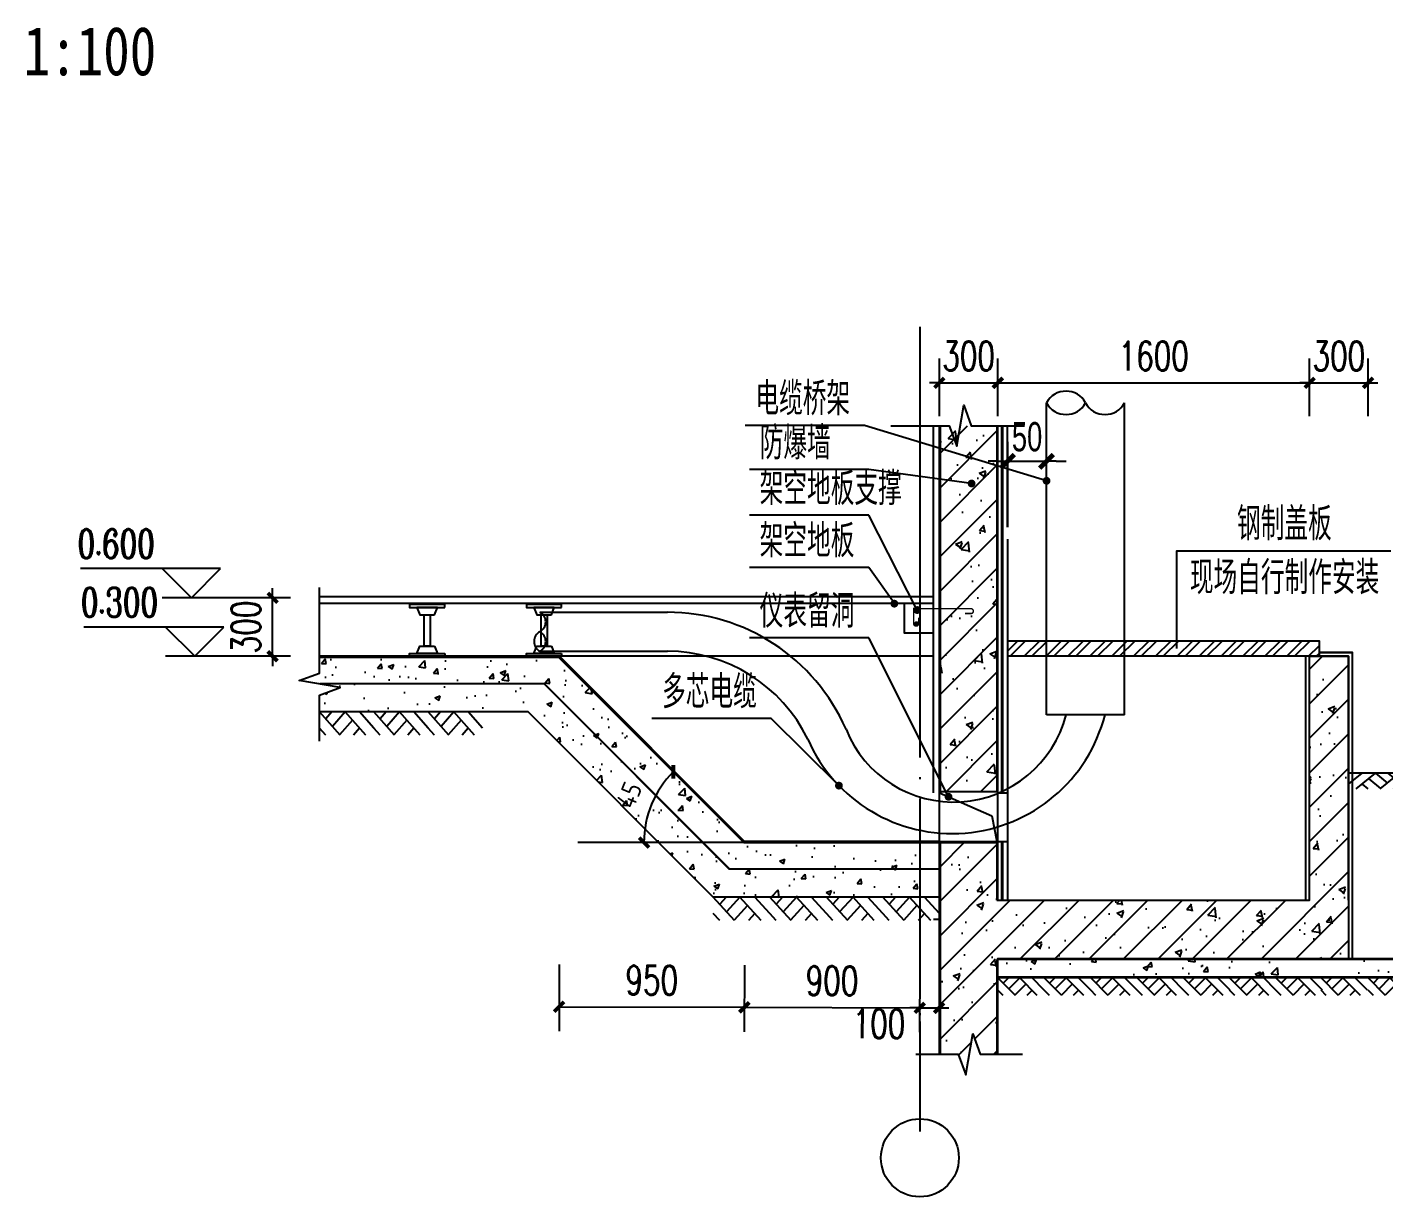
# Model space of a CAD drawing. Extents: x 5279878 to 5976284, y -275259 to -27697.
# Drawn here: x 5377746 to 5391671, y -201359 to -189361 of the extents above; entities that cross this region are included whole.
import ezdxf
from ezdxf.enums import TextEntityAlignment as Align

# ---------------------------------------------------------------- set-up
doc = ezdxf.new("R2010")
doc.units = 0
doc.header["$LTSCALE"] = 1000
doc.header["$MEASUREMENT"] = 0
doc.linetypes.add('DASH', pattern=[0.35, 0.25, -0.1])
doc.linetypes.add('DOTE', pattern=[2.42, 2, -0.2, 0.02, -0.2])
doc.layers.get('0').update_dxf_attribs({"linetype": 'CONTINUOUS'})
doc.layers.get('Defpoints').update_dxf_attribs({"linetype": 'CONTINUOUS'})
doc.layers.add('_0', color=7, linetype='CONTINUOUS', lineweight=25)
for name, color, linetype in [('AXIS', 3, 'CONTINUOUS'), ('AXIS_TEXT', 7, 'CONTINUOUS'), ('DIM_ELEV', 3, 'CONTINUOUS'), ('DIM_LEAD', 3, 'CONTINUOUS'), ('DIM_SYMB', 3, 'CONTINUOUS'), ('DOTE', 252, 'CONTINUOUS'), ('GROUND', 2, 'CONTINUOUS'), ('PUB_DIM', 3, 'CONTINUOUS'), ('PUB_HATCH', 8, 'CONTINUOUS'), ('PUB_TEXT', 7, 'CONTINUOUS'), ('REIN', 140, 'CONTINUOUS'), ('WALL', 2, 'CONTINUOUS'), ('z-详图标注', 3, 'CONTINUOUS'), ('图名', 15, 'CONTINUOUS'), ('填充', 251, 'CONTINUOUS')]:
    doc.layers.add(name, color=color, linetype=linetype)
doc.styles.add('_TCH_DIM', font='SIMPLEX', dxfattribs={"bigfont": 'GBCBIG'})
doc.styles.add('_TCH_DIM_T3', font='SIMPLEX', dxfattribs={"width": 0.705882, "bigfont": 'GBCBIG'})
doc.styles.add('_TCH_LABEL', font='COMPLEX', dxfattribs={"bigfont": 'GBCBIG'})
doc.styles.add('BW_DIM_T3', font='Bweng.shx', dxfattribs={"width": 0.7, "bigfont": 'hztxt.shx'})
doc.styles.add('COMPLEX', font='COMPLEX')
doc.styles.get("Standard").update_dxf_attribs({"font": 'GBENOR', "bigfont": 'GBCBIG'})
doc.styles.add('宋体', font='', dxfattribs={"width": 0.7})
doc.styles.get('宋体').set_extended_font_data('SimSun')
doc.dimstyles.new('_TCH_ARCH&&100', dxfattribs={"dimtxt": 297.5, "dimasz": 100, "dimexe": 250, "dimexo": 300, "dimgap": 126.25, "dimtad": 1, "dimdec": 0, "dimzin": 0, "dimdsep": 46, "dimtxsty": '_TCH_DIM_T3', "dimblk": 'ARCHTICK', "dimcen": 0.09, "dimclrt": 7, "dimazin": 2, "dimtfac": 1, "dimtdec": 0, "dimtix": 1, "dimtmove": 2, "dimatfit": 3, "dimfxl": 0, "dimtolj": 1, "dimtzin": 0, "dimarcsym": 0})
doc.dimstyles.new('CYZ_25_100$TCH&&100', dxfattribs={"dimtxt": 300, "dimasz": 100, "dimexe": 100, "dimexo": 100, "dimgap": 100, "dimtad": 1, "dimdec": 0, "dimlfac": 0.25, "dimzin": 0, "dimdsep": 46, "dimtxsty": 'BW_DIM_T3', "dimblk": '_bwk', "dimcen": 0, "dimclrt": 7, "dimadec": 0, "dimazin": 0, "dimtfac": 1, "dimtdec": 0, "dimtix": 1, "dimtmove": 2, "dimatfit": 0, "dimfxl": 0, "dimtolj": 1, "dimtzin": 0, "dimarcsym": 0})
doc.dimstyles.get("Standard").update_dxf_attribs({"dimscale": 100, "dimtxt": 3.5, "dimasz": 1, "dimexe": 2.5, "dimexo": 3, "dimgap": 1.5, "dimtad": 1, "dimdec": 0, "dimzin": 0, "dimdsep": 46, "dimtxsty": 'Standard', "dimblk": 'ARCHTICK', "dimcen": 0.09, "dimadec": 0, "dimazin": 0, "dimtfac": 1, "dimtdec": 0, "dimtix": 1, "dimtmove": 2, "dimatfit": 3, "dimfxl": 0, "dimtolj": 1, "dimtzin": 0, "dimarcsym": 0})

# ---------------------------------------------------------------- blocks, each defined once
blk = doc.blocks.new('$LinePat$素土夯实')
at = {"color": 0}
for p, q in [((0, -210), (210, 0)), ((120, -300), (420, 0)), ((420, 0), (608, -188)), ((495, -300), (795, 0)), ((615, 0), (705, -90)), ((210, -210), (300, -300)), ((315, -105), (502, -293)), ((705, -300), (795, -210))]:
    blk.add_line(p, q, dxfattribs=at)
blk = doc.blocks.new('$LinePat$00000007')
for p, q in [((0, -210), (210, 0)), ((120, -300), (420, 0)), ((420, 0), (608, -188)), ((495, -300), (795, 0)), ((615, 0), (705, -90)), ((315, -105), (502, -293)), ((210, -210), (300, -300)), ((705, -300), (795, -210))]:
    blk.add_line(p, q)
blk = doc.blocks.new('*U65')
at = {"xscale": 0.2999999999999999, "yscale": 0.2999999999999999}
blk.add_blockref('$LinePat$00000007', (-119.25, 0), dxfattribs=at)
blk = doc.blocks.new('_ArchTick')
at = {"color": 0, "linetype": 'ByBlock', "const_width": 0.4}
blk.add_lwpolyline([(-0.5, -0.5), (0.5, 0.5)], dxfattribs=at)
blk = doc.blocks.new('*D79')
at = {"layer": 'Defpoints', "color": 0, "transparency": 16777216}
for p in [(5383203, -195824), (5384215, -197212), (5383398, -197725), (5385103, -197725), (5385103, -197725)]:
    blk.add_point(p, dxfattribs=at)
at = {"layer": '填充', "color": 0, "lineweight": -2, "transparency": 16777216}
blk.add_arc((5385103, -197725), 1026, 134.9872, 180, dxfattribs=at)
at = {"layer": '填充', "color": 0, "lineweight": -2, "transparency": 16777216, "xscale": 100, "yscale": 100, "zscale": 100}
for p, rotation in [((5384378, -197000), 44.98719397757208), ((5384078, -197725), 270.0000000000101)]:
    blk.add_blockref('_ArchTick', p, dxfattribs=dict(at, rotation=rotation))
at = {"layer": '填充', "color": 0, "transparency": 16777216, "insert": (5383925, -197237), "char_height": 200, "attachment_point": 5, "rotation": 67.4936}
blk.add_mtext('\\A1;45', dxfattribs=at)
blk = doc.blocks.new('*U66')
at = {"xscale": 0.3999999999999999, "yscale": 0.3999999999999999}
blk.add_blockref('$LinePat$00000007', (-159, 0), dxfattribs=at)
blk = doc.blocks.new('_bwk')
blk.add_line((-1, 0), (0, 0))
at = {"const_width": 0.5}
blk.add_lwpolyline([(-0.7, -0.7), (0.7, 0.7)], dxfattribs=at)
blk = doc.blocks.new('*D80')
at = {"layer": 'Defpoints', "color": 0, "transparency": 16777216}
for p in [(5388209, -193814), (5387809, -194414), (5388209, -194414)]:
    blk.add_point(p, dxfattribs=at)
at = {"layer": 'z-详图标注', "color": 0, "lineweight": -2, "transparency": 16777216}
for p, q in [((5387709, -193814), (5387609, -193814)), ((5387809, -194314), (5387809, -193714)), ((5387809, -193814), (5388209, -193814)), ((5388209, -194314), (5388209, -193714)), ((5388309, -193814), (5388409, -193814))]:
    blk.add_line(p, q, dxfattribs=at)
at = {"layer": 'z-详图标注', "color": 0, "lineweight": -2, "transparency": 16777216, "xscale": 100, "yscale": 100, "zscale": 100}
blk.add_blockref('_bwk', (5387809, -193814), dxfattribs=at)
at = {"layer": 'z-详图标注', "color": 0, "lineweight": -2, "transparency": 16777216, "xscale": 100, "yscale": 100, "zscale": 100, "rotation": 180}
blk.add_blockref('_bwk', (5388209, -193814), dxfattribs=at)
at = {"layer": 'z-详图标注', "color": 7, "transparency": 16777216, "insert": (5388009, -193564), "char_height": 300, "attachment_point": 5, "style": 'BW_DIM_T3'}
blk.add_mtext('\\A1;50', dxfattribs=at)
blk = doc.blocks.new('*D81')
at = {"layer": 'Defpoints', "color": 0, "transparency": 16777216}
for p in [(5380266, -195214), (5380748, -195214), (5380748, -195814)]:
    blk.add_point(p, dxfattribs=at)
at = {"layer": 'PUB_DIM', "color": 0, "lineweight": -2, "transparency": 16777216}
for p, q in [((5380448, -195214), (5380016, -195214)), ((5380266, -195214), (5380266, -195114)), ((5380266, -195814), (5380266, -195214)), ((5380448, -195814), (5380016, -195814)), ((5380266, -195814), (5380266, -195914))]:
    blk.add_line(p, q, dxfattribs=at)
at = {"layer": 'PUB_DIM', "color": 0, "lineweight": -2, "transparency": 16777216, "xscale": 100, "yscale": 100, "zscale": 100}
for p, rotation in [((5380266, -195214), 270), ((5380266, -195814), 90)]:
    blk.add_blockref('_ArchTick', p, dxfattribs=dict(at, rotation=rotation))
at = {"layer": 'PUB_DIM', "color": 7, "transparency": 16777216, "insert": (5379991, -195514), "char_height": 297.5, "attachment_point": 5, "rotation": 90, "style": '_TCH_DIM_T3'}
blk.add_mtext('\\A1;300', dxfattribs=at)
blk = doc.blocks.new('*D84')
at = {"layer": 'Defpoints', "color": 0, "transparency": 16777216}
for p in [(5383208, -198677), (5385109, -198683), (5385107, -199415)]:
    blk.add_point(p, dxfattribs=at)
at = {"layer": 'PUB_DIM', "color": 0, "lineweight": -2, "transparency": 16777216}
for p, q in [((5383207, -198977), (5383205, -199659)), ((5385108, -198983), (5385106, -199665)), ((5383206, -199409), (5385107, -199415))]:
    blk.add_line(p, q, dxfattribs=at)
at = {"layer": 'PUB_DIM', "color": 0, "lineweight": -2, "transparency": 16777216, "xscale": 100, "yscale": 100, "zscale": 100}
for p, rotation in [((5383206, -199409), 179.8151082876907), ((5385107, -199415), 359.8151082876907)]:
    blk.add_blockref('_ArchTick', p, dxfattribs=dict(at, rotation=rotation))
at = {"layer": 'PUB_DIM', "color": 7, "transparency": 16777216, "insert": (5384157, -199137), "char_height": 297.5, "attachment_point": 5, "rotation": 359.8151, "style": '_TCH_DIM_T3'}
blk.add_mtext('\\A1;950', dxfattribs=at)
blk = doc.blocks.new('*D85')
at = {"layer": 'Defpoints', "color": 0, "transparency": 16777216}
for p in [(5385109, -198683), (5386909, -198689), (5386907, -199421)]:
    blk.add_point(p, dxfattribs=at)
at = {"layer": 'PUB_DIM', "color": 0, "lineweight": -2, "transparency": 16777216}
for p, q in [((5385108, -198983), (5385106, -199665)), ((5386908, -198989), (5386906, -199671)), ((5385107, -199415), (5386907, -199421))]:
    blk.add_line(p, q, dxfattribs=at)
at = {"layer": 'PUB_DIM', "color": 0, "lineweight": -2, "transparency": 16777216, "xscale": 100, "yscale": 100, "zscale": 100}
for p, rotation in [((5385107, -199415), 179.8151082876895), ((5386907, -199421), 359.8151082876894)]:
    blk.add_blockref('_ArchTick', p, dxfattribs=dict(at, rotation=rotation))
at = {"layer": 'PUB_DIM', "color": 7, "transparency": 16777216, "insert": (5386007, -199143), "char_height": 297.5, "attachment_point": 5, "rotation": 359.8151, "style": '_TCH_DIM_T3'}
blk.add_mtext('\\A1;900', dxfattribs=at)
blk = doc.blocks.new('*D86')
at = {"layer": 'Defpoints', "color": 0, "transparency": 16777216}
for p in [(5386909, -198689), (5387109, -198690), (5387106, -199421)]:
    blk.add_point(p, dxfattribs=at)
at = {"layer": 'PUB_DIM', "color": 0, "lineweight": -2, "transparency": 16777216}
for p, q in [((5386908, -198989), (5386906, -199671)), ((5387108, -198990), (5387106, -199671)), ((5386907, -199421), (5386807, -199420)), ((5386907, -199421), (5387106, -199421)), ((5387106, -199421), (5387206, -199422))]:
    blk.add_line(p, q, dxfattribs=at)
at = {"layer": 'PUB_DIM', "color": 0, "lineweight": -2, "transparency": 16777216, "xscale": 100, "yscale": 100, "zscale": 100}
for p, rotation in [((5386907, -199421), 359.8151082876653), ((5387106, -199421), 179.8151082876653)]:
    blk.add_blockref('_ArchTick', p, dxfattribs=dict(at, rotation=rotation))
at = {"layer": 'PUB_DIM', "color": 7, "transparency": 16777216, "insert": (5386489, -199584), "char_height": 297.5, "attachment_point": 5, "rotation": 359.8151, "style": '_TCH_DIM_T3'}
blk.add_mtext('\\A1;100', dxfattribs=at)
blk = doc.blocks.new('_AXISO')
blk.add_circle((0, 0), 0.5)
at = {"layer": 'AXIS_TEXT', "style": 'COMPLEX', "width": 1.041667}
blk.add_attdef('A', text='', height=0.56, dxfattribs=at).set_placement((-0.25, -0.28), (0.25, -0.28), align=Align.FIT)
blk = doc.blocks.new('*D87')
at = {"layer": 'Defpoints', "color": 0, "transparency": 16777216}
for p in [(5387709, -193009), (5387109, -193652), (5387709, -193652)]:
    blk.add_point(p, dxfattribs=at)
at = {"layer": 'PUB_DIM', "color": 0, "lineweight": -2, "transparency": 16777216}
for p, q in [((5387109, -193352), (5387109, -192759)), ((5387709, -193352), (5387709, -192759)), ((5387109, -193009), (5387009, -193009)), ((5387109, -193009), (5387709, -193009)), ((5387709, -193009), (5387809, -193009))]:
    blk.add_line(p, q, dxfattribs=at)
at = {"layer": 'PUB_DIM', "color": 0, "lineweight": -2, "transparency": 16777216, "xscale": 100, "yscale": 100, "zscale": 100}
blk.add_blockref('_ArchTick', (5387109, -193009), dxfattribs=at)
at = {"layer": 'PUB_DIM', "color": 0, "lineweight": -2, "transparency": 16777216, "xscale": 100, "yscale": 100, "zscale": 100, "rotation": 180}
blk.add_blockref('_ArchTick', (5387709, -193009), dxfattribs=at)
at = {"layer": 'PUB_DIM', "color": 7, "transparency": 16777216, "insert": (5387409, -192734), "char_height": 297.5, "attachment_point": 5, "style": '_TCH_DIM_T3'}
blk.add_mtext('\\A1;300', dxfattribs=at)
blk = doc.blocks.new('*D88')
at = {"layer": 'Defpoints', "color": 0, "transparency": 16777216}
for p in [(5390909, -193009), (5387709, -193652), (5390909, -193652)]:
    blk.add_point(p, dxfattribs=at)
at = {"layer": 'PUB_DIM', "color": 0, "lineweight": -2, "transparency": 16777216}
for p, q in [((5387709, -193352), (5387709, -192759)), ((5390909, -193352), (5390909, -192759)), ((5387709, -193009), (5390909, -193009))]:
    blk.add_line(p, q, dxfattribs=at)
at = {"layer": 'PUB_DIM', "color": 0, "lineweight": -2, "transparency": 16777216, "xscale": 100, "yscale": 100, "zscale": 100, "rotation": 180}
blk.add_blockref('_ArchTick', (5387709, -193009), dxfattribs=at)
at = {"layer": 'PUB_DIM', "color": 0, "lineweight": -2, "transparency": 16777216, "xscale": 100, "yscale": 100, "zscale": 100}
blk.add_blockref('_ArchTick', (5390909, -193009), dxfattribs=at)
at = {"layer": 'PUB_DIM', "color": 7, "transparency": 16777216, "insert": (5389309, -192734), "char_height": 297.5, "attachment_point": 5, "style": '_TCH_DIM_T3'}
blk.add_mtext('\\A1;1600', dxfattribs=at)
blk = doc.blocks.new('*D89')
at = {"layer": 'Defpoints', "color": 0, "transparency": 16777216}
for p in [(5391509, -193009), (5390909, -193652), (5391509, -193652)]:
    blk.add_point(p, dxfattribs=at)
at = {"layer": 'PUB_DIM', "color": 0, "lineweight": -2, "transparency": 16777216}
for p, q in [((5390909, -193352), (5390909, -192759)), ((5391509, -193352), (5391509, -192759)), ((5390909, -193009), (5390809, -193009)), ((5390909, -193009), (5391509, -193009)), ((5391509, -193009), (5391609, -193009))]:
    blk.add_line(p, q, dxfattribs=at)
at = {"layer": 'PUB_DIM', "color": 0, "lineweight": -2, "transparency": 16777216, "xscale": 100, "yscale": 100, "zscale": 100}
blk.add_blockref('_ArchTick', (5390909, -193009), dxfattribs=at)
at = {"layer": 'PUB_DIM', "color": 0, "lineweight": -2, "transparency": 16777216, "xscale": 100, "yscale": 100, "zscale": 100, "rotation": 180}
blk.add_blockref('_ArchTick', (5391509, -193009), dxfattribs=at)
at = {"layer": 'PUB_DIM', "color": 7, "transparency": 16777216, "insert": (5391209, -192734), "char_height": 297.5, "attachment_point": 5, "style": '_TCH_DIM_T3'}
blk.add_mtext('\\A1;300', dxfattribs=at)

msp = doc.modelspace()

# ---------------------------------------------------------------- hatches: boundary and pattern name
h = msp.add_hatch()
h.set_pattern_fill('STEEL', color=4, scale=100, style=0)
h.set_pattern_definition([(45, (5163025.49, -121580.62), (-112.2532, 112.2532), []), (45, (5163025.49, -121501.25), (-112.2532, 112.2532), [])])
h.paths.add_polyline_path([(5387808.9, -195654.4), (5387808.9, -195814.4), (5391006.1, -195814.4), (5391006.1, -195654.4)])
h = msp.add_hatch()
h.set_pattern_fill('混凝土', color=0, scale=80, style=0)
h.set_pattern_definition([(50, (5384432.3, -197391.9), (573.808, -50.202), [60, -660]), (355, (5384432.3, -197391.9), (-111, 601.754), [48, -528]), (100.451, (5384480.1, -197396.07), (462.808, 551.55), [50.992, -560.914]), (46.184, (5384432.3, -197231.9), (853.79, -132.415), [90, -990]), (96.636, (5384503.4, -197242.9), (747.73, 779.29), [76.49, -841.37]), (351.184, (5384432.3, -197231.9), (747.73, 779.29), [72, -792]), (21, (5384512.3, -197271.9), (477.526, -322.095), [60, -660]), (326, (5384512.3, -197271.9), (194.652, 580.12), [48, -528]), (71.451, (5384552.1, -197298.7), (672.18, 258.024), [50.992, -560.914]), (37.5, (5384432.3, -197391.89), (9.728, 266.315), [0, -521.6, 0, -536, 0, -530]), (7.5, (5384432.3, -197391.89), (210.456, 315.529), [0, -305.6, 0, -509.6, 0, -202]), (327.5, (5384253.9, -197391.89), (427.058, -18.044), [0, -200, 0, -624, 0, -828]), (317.5, (5384173.9, -197391.9), (466.549, 80.084), [0, -260, 0, -414.4, 0, -588])])
h.paths.add_polyline_path([(5383203.3, -195824.4), (5380748, -195824.4), (5380748, -195986.9), (5380538, -196061.4), (5380958, -196135.4), (5380748, -196211.9), (5380748, -196384.4), (5382888.6, -196384.4), (5384228.9, -197725.2), (5385103.3, -197725.2)])
h.paths.add_polyline_path([(5386908.9, -197995.2), (5384951.6, -197995.2), (5384681.7, -197725.2), (5384228.9, -197725.2), (5384788.6, -198285.2), (5386908.9, -198285.2)])
h.paths.add_polyline_path([(5386908.9, -197725.2), (5385103.3, -197725.2), (5384681.7, -197725.2), (5384951.6, -197995.2), (5386908.9, -197995.2)], flags=17)
h.paths.add_polyline_path([(5388690.5, -198924.4), (5391146.7, -198924.4), (5391146.7, -199104.4), (5388690.6, -199104.4)])
h.paths.add_polyline_path([(5391146.7, -198924.4), (5392098.9, -198924.4), (5392098.9, -199104.4), (5391146.7, -199104.4)])
h.paths.add_polyline_path([(5387708.9, -198924.4), (5388690.5, -198924.4), (5388690.6, -199104.4), (5387708.9, -199104.4)])
h.paths.add_polyline_path([(5384003.4, -197435.6), (5384120.8, -197152.1), (5383883.5, -197053.7), (5383766, -197337.2)], flags=24)
at = {"layer": 'GROUND', "ltscale": 2}
h = msp.add_hatch(dxfattribs=at)
h.set_pattern_fill('钢筋混凝土', color=0, scale=100, style=0)
h.set_pattern_definition([(45, (-14573652.67, 1489685.8), (-176.7766953, 176.7766953), []), (50, (-14573652.7, 1489685.8), (717.260183, -62.752135), [75, -825]), (355, (-14573652.7, 1489685.8), (-138.751334, 752.192134), [60, -660]), (100.4514, (-14573592.9, 1489680.6), (578.509382, 689.439542), [63.74019, -701.142112]), (46.1842, (-14573652.7, 1489885.8), (1067.24105, -165.519014), [112.5, -1237.5]), (96.6356, (-14573563.7, 1489872), (934.662706, 974.11787), [95.61029, -1051.713]), (351.1842, (-14573652.7, 1489885.8), (934.661945, 974.1186), [90, -990]), (21, (-14573552.7, 1489835.8), (596.907052, -402.61889), [75, -825]), (326, (-14573552.7, 1489835.8), (243.315332, 725.150045), [60, -660]), (71.4514, (-14573502.9, 1489802.25), (840.222629, 322.530497), [63.74019, -701.142112]), (37.5, (-14573652.67, 1489685.8), (12.1598553, 332.8938538), [0, -652, 0, -670, 0, -662.5]), (7.5, (-14573652.67, 1489685.8), (263.0695374, 394.411712), [0, -382, 0, -637, 0, -252.5]), (327.5, (-14573875.67, 1489685.8), (533.822436, -22.5548717), [0, -250, 0, -780, 0, -1035]), (317.5, (-14573975.67, 1489685.8), (583.186169, 100.104982), [0, -325, 0, -518, 0, -735])])
h.paths.add_polyline_path([(5391308.9, -197714.4), (5390908.9, -197714.4), (5390908.9, -198314.4), (5390908.9, -198314.4), (5390908.8, -198314.4), (5387698.9, -198314.4), (5387698.9, -197725.2), (5387118.9, -197725.2), (5387118.9, -199896.2), (5387302.3, -199896.2), (5387378.8, -200106.2), (5387452.8, -199686.2), (5387527.3, -199896.2), (5387698.9, -199896.2), (5387698.9, -198924.4), (5387708.9, -198914.4), (5391308.9, -198914.4)])
h.paths.add_polyline_path([(5391308.9, -197214.4), (5390908.9, -197214.4), (5390908.9, -197714.4), (5391308.9, -197714.4)])
h.paths.add_polyline_path([(5391308.9, -195814.4), (5390908.9, -195814.4), (5390908.9, -197214.4), (5391308.9, -197214.4)])
h.paths.add_polyline_path([(5387118.9, -197204.4), (5387698.9, -197204.4), (5387698.9, -193449), (5387118.9, -193449)])

# ---------------------------------------------------------------- linework, layer by layer
at = {"color": 4}
for p, q in [((5388208.9, -196414.4), (5388208.9, -193214.4)), ((5389008.9, -196414.4), (5389008.9, -193214.4)), ((5383008.9, -195362.3), (5384317.6, -195362.3)), ((5383008.9, -195762.3), (5384317.6, -195762.3)), ((5389008.9, -196414.4), (5388208.9, -196414.4))]:
    msp.add_line(p, q, dxfattribs=at)
msp.add_line((5387808.9, -194614.4), (5387808.9, -198314.4))
at = {"color": 0}
msp.add_line((5387048.9, -195814.4), (5383208.9, -195814.4), dxfattribs=at)
at = {"linetype": 'DASH', "const_width": 30}
for points in [[(5387753.9, -193449), (5387753.9, -197214.4)], [(5387753.9, -198314.4), (5387753.9, -197714.4)]]:
    msp.add_lwpolyline(points, dxfattribs=at)
msp.add_lwpolyline([(5387048.9, -195274.4), (5386748.9, -195274.4), (5386748.9, -195574.4), (5387048.9, -195574.4)], close=True)
at = {"color": 4}
msp.add_lwpolyline([(5387808.9, -195654.4), (5391006.1, -195654.4), (5391006.1, -195814.4), (5387808.9, -195814.4)], dxfattribs=at)
for points in [[(5391348.9, -198914.4), (5391348.9, -195774.4), (5391006.1, -195774.4)], [(5391006.1, -195774.4), (5391340.7, -195774.4)], [(5390868.9, -198314.4), (5390868.9, -195814.4)], [(5387108.9, -197214.4), (5387645.8, -197450.7), (5387698.9, -197715.2)], [(5387698.9, -197214.4), (5387808.9, -197214.4)], [(5387108.9, -197715.2), (5387708.9, -197715.2)], [(5387698.9, -197715.2), (5387808.9, -197715.2)]]:
    msp.add_lwpolyline(points)
for centre, radius, start, end in [((5388408.9, -193321), 226.7, 28.07249, 151.92751), ((5388408.9, -193107.7), 226.7, 208.07249, 331.92751), ((5388808.9, -193107.7), 226.7, 208.07249, 331.92751), ((5382955.6, -195462.3), 113.3, 298.07249, 61.92751), ((5384317.6, -197362.3), 2000, 23.5803, 90), ((5383062.3, -195662.3), 113.3, 118.07249, 241.92751), ((5382955.6, -195662.3), 113.3, 298.07249, 61.92751), ((5384317.6, -197362.3), 1600, 25.83648, 90), ((5387240.1, -196013.5), 1619.3, 203.72577, 345.66783), ((5387255.6, -196119.2), 1190.5, 201.85158, 345.64278)]:
    msp.add_arc(centre, radius, start, end, dxfattribs=at)
at = {"layer": '_0', "color": 0}
msp.add_line((5387108.9, -198515.2), (5387048.9, -198515.2), dxfattribs=at)
at = {"layer": 'AXIS'}
for p, q in [((5386908.9, -198332.8), (5386908.9, -199045.8)), ((5386908.9, -199559.4), (5386908.9, -200559.4))]:
    msp.add_line(p, q, dxfattribs=at)
at = {"layer": 'DIM_ELEV'}
for p, q in [((5379732.1, -194914.4), (5378293.6, -194914.4)), ((5379432.1, -195214.4), (5379132.1, -194914.4)), ((5379432.1, -195214.4), (5379732.1, -194914.4)), ((5380132.1, -195214.4), (5379132.1, -195214.4)), ((5379765.9, -195514.4), (5378327.4, -195514.4)), ((5379465.9, -195814.4), (5379165.9, -195514.4)), ((5379465.9, -195814.4), (5379765.9, -195514.4)), ((5380165.9, -195814.4), (5379165.9, -195814.4))]:
    msp.add_line(p, q, dxfattribs=at)
at = {"layer": 'DIM_ELEV', "color": 0}
msp.add_line((5380352.8, -195814.4), (5379952.8, -195814.4), dxfattribs=at)
at = {"layer": 'DIM_LEAD'}
for p, q in [((5386341.7, -193445.7), (5385115.7, -193445.7)), ((5388208.9, -194014.4), (5386341.7, -193445.7)), ((5386385.4, -193899.4), (5385159.4, -193899.4)), ((5387439.7, -194041.9), (5386385.4, -193899.4)), ((5386385.4, -194367.5), (5385159.4, -194367.5)), ((5386881.2, -195339.7), (5386385.4, -194367.5)), ((5386385.4, -194903.9), (5385159.4, -194903.9)), ((5386646.7, -195274.4), (5386385.4, -194903.9)), ((5386385.4, -195625.2), (5385159.4, -195625.2)), ((5387202.5, -197255.6), (5386385.4, -195625.2)), ((5385383.8, -196452.8), (5384157.8, -196452.8)), ((5386077.9, -197141.1), (5385383.8, -196452.8))]:
    msp.add_line(p, q, dxfattribs=at)
at = {"layer": 'DIM_LEAD', "const_width": 40}
for points in [[(5387459.5, -194044.5, 1), (5387419.9, -194039.2, 1)], [(5388228.1, -194020.2, 1), (5388189.8, -194008.5, 1)], [(5386658.2, -195290.8, 1), (5386635.1, -195258.1, 1)], [(5386890.3, -195357.5, 1), (5386872.1, -195321.9, 1)], [(5386092.1, -197155.2, 1), (5386063.7, -197127, 1)], [(5387211.5, -197273.4, 1), (5387193.5, -197237.7, 1)]]:
    msp.add_lwpolyline(points, format="xyb", close=True, dxfattribs=at)
at = {"layer": 'DIM_SYMB', "color": 0}
for points in [[(5386609, -193449), (5387210, -193449), (5387286.5, -193659), (5387360.5, -193239), (5387435, -193449), (5387982.2, -193449)], [(5380748, -196684.4), (5380748, -196211.9), (5380958, -196135.4), (5380538, -196061.4), (5380748, -195986.9), (5380748, -195107.5)], [(5386868.5, -199896.2), (5387302.3, -199896.2), (5387378.8, -200106.2), (5387452.8, -199686.2), (5387527.3, -199896.2), (5387961.2, -199896.2)]]:
    msp.add_lwpolyline(points, dxfattribs=at)
at = {"layer": 'DIM_SYMB'}
msp.add_lwpolyline([(5391742.3, -194734.4), (5389542.3, -194734.4), (5389542.3, -195734.4)], dxfattribs=at)
at = {"layer": 'DOTE', "linetype": 'DOTE'}
msp.add_line((5386908.9, -192434.2), (5386908.9, -200689.8), dxfattribs=at)
at = {"layer": 'DOTE', "ltscale": 0.2}
msp.add_line((5386908.9, -193447.3), (5386908.9, -195204.4), dxfattribs=at)
at = {"layer": 'GROUND', "color": 0, "ltscale": 2}
for p, q in [((5387048.9, -197214.4), (5387048.9, -193449)), ((5387808.9, -194489.5), (5387808.9, -193449)), ((5387808.9, -193614.4), (5387808.9, -194489.5)), ((5387108.9, -195084.4), (5387108.9, -195014.4)), ((5387048.9, -195204.4), (5380748, -195204.4)), ((5387048.9, -195274.4), (5387048.9, -195204.4)), ((5387048.9, -195274.4), (5380748, -195274.4)), ((5391308.9, -195814.4), (5390908.9, -195814.4)), ((5391308.9, -198314.4), (5391308.9, -195814.4)), ((5387708.9, -199896.2), (5387708.9, -198914.4))]:
    msp.add_line(p, q, dxfattribs=at)
at = {"layer": 'GROUND', "color": 0, "ltscale": 2, "const_width": 20}
for points in [[(5387118.9, -193614.4), (5387118.9, -193449)], [(5387698.9, -193449), (5387698.9, -193614.4)], [(5387698.9, -198924.4), (5387698.9, -199896.2)]]:
    msp.add_lwpolyline(points, dxfattribs=at)
at = {"layer": 'GROUND', "color": 0, "ltscale": 2}
for points in [[(5382032, -195314.4), (5382032, -195284.4), (5381672, -195284.4), (5381672, -195314.4)], [(5381927, -195389.4), (5381957, -195314.4), (5381747, -195314.4), (5381777, -195389.4)], [(5383232, -195314.4), (5383232, -195284.4), (5382872, -195284.4), (5382872, -195314.4)], [(5383127, -195389.4), (5383157, -195314.4), (5382947, -195314.4), (5382977, -195389.4)], [(5381927, -195709.4), (5381957, -195784.4), (5381747, -195784.4), (5381777, -195709.4)], [(5383127, -195709.4), (5383157, -195784.4), (5382947, -195784.4), (5382977, -195709.4)], [(5382032, -195784.4), (5382032, -195814.4), (5381672, -195814.4), (5381672, -195784.4)], [(5383232, -195784.4), (5383232, -195814.4), (5382872, -195814.4), (5382872, -195784.4)], [(5392208.9, -199114.4), (5387708.9, -199114.4), (5387708.9, -198914.4), (5392208.9, -198914.4)]]:
    msp.add_lwpolyline(points, close=True, dxfattribs=at)
for points in [[(5381882, -195389.4), (5381882, -195709.4), (5381822, -195709.4), (5381822, -195389.4)], [(5383082, -195389.4), (5383082, -195709.4), (5383022, -195709.4), (5383022, -195389.4)], [(5387108.9, -197715.2), (5385108.9, -197715.2), (5383208.9, -195814.4), (5380748, -195814.4)]]:
    msp.add_lwpolyline(points, dxfattribs=at)
at = {"layer": 'REIN', "const_width": 15}
msp.add_lwpolyline([(5387372.6, -195375.6), (5387432.6, -195375.7, 1), (5387432.6, -195325.7), (5386845.6, -195324.7), (5386845.3, -195479.6, 1), (5386895.3, -195479.7), (5386895.4, -195419.7)], format="xyb", dxfattribs=at)
at = {"layer": 'REIN', "const_width": 25}
for points in [[(5386861.3, -195349.7, 1), (5386886.3, -195349.8, 1)], [(5386861.1, -195479.6, -1), (5386886.1, -195479.7, -1)]]:
    msp.add_lwpolyline(points, format="xyb", close=True, dxfattribs=at)
at = {"layer": 'WALL'}
for p, q in [((5387108.9, -199896.2), (5387108.9, -193449)), ((5387708.9, -198314.4), (5387708.9, -193449)), ((5390908.9, -198314.4), (5390908.9, -195814.4)), ((5392350.5, -197014.4), (5391308.9, -197014.4))]:
    msp.add_line(p, q, dxfattribs=at)
at = {"layer": 'WALL', "const_width": 20}
for points in [[(5387698.9, -193614.4), (5387698.9, -197204.4), (5387118.9, -197204.4), (5387118.9, -193614.4), (5387132.3, -193614.4)], [(5387108.9, -197725.2), (5385103.3, -197725.2), (5383203.3, -195824.4), (5380748, -195824.4)], [(5387108.9, -197995.2), (5384951.6, -197995.2), (5383051.6, -196094.4), (5380748, -196094.4)], [(5387118.9, -199896.2), (5387118.9, -197725.2), (5387698.9, -197725.2), (5387698.9, -198314.4)], [(5387708.9, -198924.4), (5392198.9, -198924.4), (5392198.9, -199104.4), (5387708.9, -199104.4)]]:
    msp.add_lwpolyline(points, dxfattribs=at)
at = {"layer": 'WALL'}
for points in [[(5387698.9, -198314.4), (5390908.9, -198314.4), (5390908.9, -195814.4), (5391308.9, -195814.4), (5391308.9, -198924.4), (5387698.9, -198924.4)], [(5387108.9, -198285.2), (5384788.6, -198285.2), (5382888.6, -196384.4), (5380748, -196384.4)]]:
    msp.add_lwpolyline(points, dxfattribs=at)
at = {"layer": '填充'}
msp.add_line((5385103.3, -197725.2), (5383398.2, -197725.2), dxfattribs=at)

# ---------------------------------------------------------------- block references
at = {"color": 0, "extrusion": (0, 0, -1), "xscale": -0.6550966752693057, "yscale": 0.5333333333333599, "zscale": -0.5333333333333333}
msp.add_blockref('$LinePat$素土夯实', (-5391308.9, -197014.4), dxfattribs=at)
at = {"layer": 'AXIS', "xscale": 800, "yscale": 800, "zscale": 800}
msp.add_blockref('_AXISO', (5386908.9, -200959.4), dxfattribs=at)
at = {"layer": 'PUB_HATCH', "yscale": 2, "zscale": 2}
for name, p, xscale in [('*U66', (5381026.8, -196384.4), -1.753205565163514), ('*U66', (5381584.3, -196384.4), -1.753205565163514), ('*U66', (5382141.8, -196384.4), -1.753205565163514), ('*U66', (5385078.6, -198285.2), -1.824159978969952), ('*U66', (5385658.7, -198285.2), -1.824159978969952), ('*U66', (5386238.8, -198285.2), -1.824159978969952), ('*U66', (5386818.9, -198285.2), -1.824159978969952), ('*U65', (5387947.3, -199114.4), -1.998580526349338), ('*U65', (5388423.9, -199114.4), -1.998580526349338), ('*U65', (5388900.6, -199114.4), -1.998580526349338), ('*U65', (5389377.2, -199114.4), -1.998580526349338), ('*U65', (5389853.9, -199114.4), -1.998580526349338), ('*U65', (5390324.9, -199114.4), -1.998580526349338), ('*U65', (5390801.5, -199114.4), -1.998580526349338), ('*U65', (5391264.3, -199114.4), -1.998580526349338), ('*U65', (5391747.2, -199114.4), -1.998580526349338)]:
    msp.add_blockref(name, p, dxfattribs=dict(at, xscale=xscale))

# ---------------------------------------------------------------- texts
at = {"layer": 'PUB_TEXT'}
for s, style, p in [('电缆桥架', '_TCH_LABEL', (5385220.7, -193340.7)), ('防爆墙', '_TCH_LABEL', (5385264.4, -193794.4)), ('架空地板支撑', '_TCH_LABEL', (5385264.4, -194262.5)), ('钢制盖板', '_TCH_DIM', (5390163.9, -194624.9)), ('架空地板', '_TCH_LABEL', (5385264.4, -194798.9)), ('现场自行制作安装', '_TCH_DIM', (5389679.8, -195177)), ('仪表留洞', '_TCH_LABEL', (5385264.4, -195520.2)), ('多芯电缆', '_TCH_LABEL', (5384262.8, -196347.8))]:
    msp.add_text(s, height=337.59, dxfattribs=dict(at, style=style)).set_placement(p)
at = {"layer": 'PUB_TEXT', "style": '_TCH_LABEL', "width": 0.705882}
for s, p in [('0.600', (5378263.6, -194809.4)), ('0.300', (5378297.4, -195409.4))]:
    msp.add_text(s, height=297.5, dxfattribs=at).set_placement(p)
at = {"layer": '图名', "style": '宋体', "width": 0.8}
msp.add_text('1:100', height=500, dxfattribs=at).set_placement((5377710.8, -189854.5))

# ---------------------------------------------------------------- dimensions: what is measured, and where the dimension line sits
at = {"layer": 'PUB_DIM'}
for p1, p2, distance, text, picture, middle in [((5387108.9, -193652.4), (5387708.9, -193652.4), 643.3, '300', '*D87', (5387408.9, -192734.2)), ((5387708.9, -193652.4), (5390908.9, -193652.4), 643.3, '1600', '*D88', (5389308.9, -192734.2)), ((5390908.9, -193652.4), (5391508.9, -193652.4), 643.3, '300', '*D89', (5391208.9, -192734.2)), ((5380748, -195814.4), (5380748, -195214.4), 482.4, '300', '*D81', (5379990.6, -195514.4)), ((5383208, -198677.4), (5385108.9, -198683.5), -731.3, '950', '*D84', (5384157, -199136.7)), ((5385108.9, -198683.5), (5386908.9, -198689.3), -731.3, '900', '*D85', (5386007.5, -199142.7))]:
    dim = msp.add_aligned_dim(p1=p1, p2=p2, distance=distance, text=text, dimstyle='_TCH_ARCH&&100', dxfattribs=at)
    dim.commit()
    dim.dimension.update_dxf_attribs({"geometry": picture, "text_midpoint": middle})
dim = msp.add_linear_dim(base=(5387106.5, -199421.3), p1=(5386908.9, -198689.3), p2=(5387108.8, -198689.9), angle=359.81511, text='100', dimstyle='_TCH_ARCH&&100', dxfattribs=at)
dim.commit()
dim.dimension.update_dxf_attribs({"geometry": '*D86', "text_midpoint": (5386489.1, -199583.6), "dimtype": 129})
at = {"layer": 'z-详图标注'}
dim = msp.add_aligned_dim(p1=(5387808.9, -194414.4), p2=(5388208.9, -194414.4), distance=600, text='50', dimstyle='CYZ_25_100$TCH&&100', dxfattribs=at)
dim.commit()
dim.dimension.update_dxf_attribs({"geometry": '*D80', "text_midpoint": (5388008.9, -193564.4)})
at = {"layer": '填充', "color": 3}
dim = msp.add_angular_dim_2l(base=(5384215.2, -197212.3), line1=((5385103.3, -197725.2), (5383203.3, -195824.4)), line2=((5385103.3, -197725.2), (5383398.2, -197725.2)), text='45', dimstyle='Standard', override={"dimtxt": 2, "dimblk": 'ArchTick'}, dxfattribs=at)
dim.commit()
dim.dimension.update_dxf_attribs({"geometry": '*D79', "text_midpoint": (5383924.9, -197236.9)})

doc.saveas('drawing.dxf')
